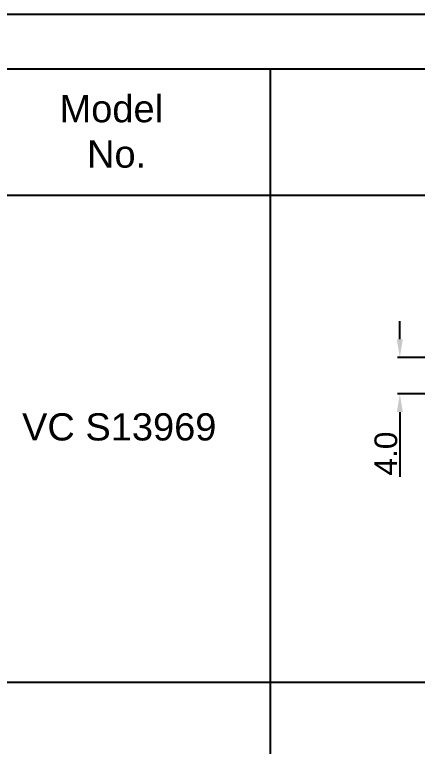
# Model space of a CAD drawing. Header units: millimetres. Extents: x 7018 to 13530, y 4187 to 5692.
# Drawn here: x 8451 to 8495.4, y 4741.3 to 4821.9 of the extents above; entities that cross this region are included whole.
import ezdxf

# ---------------------------------------------------------------- set-up
doc = ezdxf.new("R2010")
doc.units = ezdxf.units.MM
doc.layers.add('Dimension', color=3, linetype='Continuous')
doc.styles.get("Standard").update_dxf_attribs({"font": 'arial.ttf'})
doc.dimstyles.new('Standard$0', dxfattribs={"dimtxt": 2.3, "dimasz": 2, "dimexe": 1, "dimexo": 1, "dimgap": 1, "dimtad": 1, "dimdec": 1, "dimzin": 0, "dimdsep": 46, "dimtxsty": 'Standard', "dimcen": 0, "dimclrd": 4, "dimclre": 4, "dimclrt": 4, "dimadec": 1, "dimazin": 0, "dimtfac": 1, "dimtdec": 1, "dimtofl": 0, "dimtmove": 0, "dimatfit": 0, "dimfxl": 1, "dimtfillclr": 256, "dimtolj": 1, "dimtzin": 0, "dimlwd": -1, "dimlwe": -1, "dimarcsym": 1})

# ---------------------------------------------------------------- blocks, each defined once
blk = doc.blocks.new('*D2000')
at = {"layer": 'Defpoints', "color": 0, "transparency": 16777216}
for p in [(8501.04, 4784.133, 0), (8493.454, 4780.101), (8501.538, 4780.101, 0)]:
    blk.add_point(p, dxfattribs=at)
at = {"layer": 'Dimension', "color": 3, "transparency": 16777216}
for p, q in [((8493.454, 4786.133), (8493.454, 4788.133)), ((8500.79, 4784.133), (8493.204, 4784.133)), ((8501.288, 4780.101), (8493.204, 4780.101)), ((8493.454, 4778.101), (8493.454, 4770.957))]:
    blk.add_line(p, q, dxfattribs=at)
for points in [[(8493.12, 4786.133), (8493.787, 4786.133), (8493.454, 4784.133)], [(8493.12, 4778.101), (8493.787, 4778.101), (8493.454, 4780.101)]]:
    blk.add_solid(points, dxfattribs=at)
at = {"layer": 'Dimension', "transparency": 16777216, "insert": (8491.927, 4773.529), "char_height": 2.5, "attachment_point": 5, "rotation": 90}
blk.add_mtext('\\A1;4.0', dxfattribs=at)

msp = doc.modelspace()

# ---------------------------------------------------------------- linework, layer by layer
for p, q in [((8827.401, 4815.918), (8418.145, 4815.918)), ((8479.146, 4815.918), (8479.146, 4559.957)), ((8430.702, 4802.029), (8827.14, 4802.029)), ((8430.963, 4748.326), (8827.401, 4748.326))]:
    msp.add_line(p, q)
msp.add_lwpolyline([(8831.439, 4524.918), (8831.439, 4821.918), (8411.439, 4821.918), (8411.439, 4524.918)], close=True)

# ---------------------------------------------------------------- texts
at = {"char_height": 2.9997, "width": 34.34827, "attachment_point": 5}
for s, insert in [('Model \\P No.', (8461.64, 4809.031)), ('VC S13969', (8462.514, 4776.456))]:
    msp.add_mtext(s, dxfattribs=dict(at, insert=insert))

# ---------------------------------------------------------------- dimensions: what is measured, and where the dimension line sits
at = {"layer": 'Dimension'}
dim = msp.add_linear_dim(base=(8493.454, 4780.101, 0), p1=(8501.04, 4784.133), p2=(8501.538, 4780.101), angle=90, dimstyle='Standard$0', override={"dimtxt": 2.5, "dimexe": 0.25, "dimexo": 0.25, "dimgap": 0.25, "dimclrd": 3, "dimclre": 3, "dimclrt": 256, "dimadec": 2, "dimtdec": 2, "dimatfit": 3}, dxfattribs=at)
dim.commit()
dim.dimension.update_dxf_attribs({"geometry": '*D2000', "text_midpoint": (8491.927, 4773.529, 0)})

doc.saveas('drawing.dxf')
